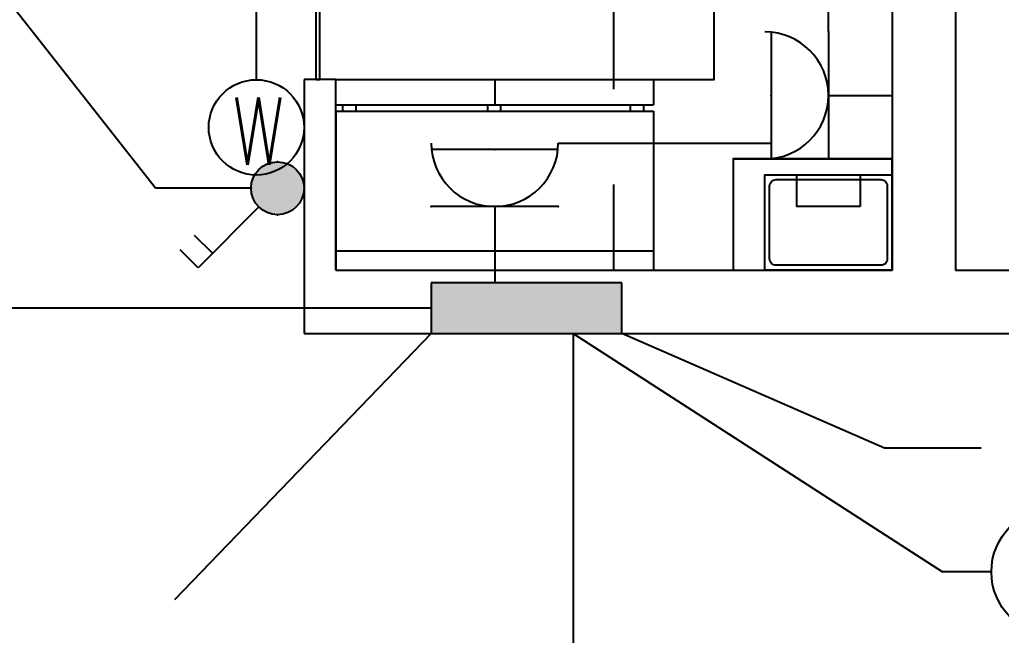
# Model space of a CAD drawing. Extents: x 4483878 to 4539156, y -49303 to -24364.
# Drawn here: x 4493943 to 4497032, y -37899 to -35961 of the extents above; entities that cross this region are included whole.
import ezdxf
from ezdxf.enums import TextEntityAlignment as Align

# ---------------------------------------------------------------- set-up
doc = ezdxf.new("R2010")
doc.units = 0
doc.header["$LTSCALE"] = 1000
doc.header["$MEASUREMENT"] = 0
for name, color, linetype in [('EQUIP-动力', 3, 'Continuous'), ('EQUIP-照明', 3, 'Continuous'), ('LAYER7', 7, 'Continuous'), ('LVTRY', 7, 'Continuous'), ('TEL_TEXT', 7, 'Continuous'), ('图层1', 7, 'Continuous'), ('图层2', 7, 'Continuous')]:
    doc.layers.add(name, color=color, linetype=linetype)
doc.styles.add('_TEL_ATTDEF', font='simplex.shx', dxfattribs={"width": 0.8, "height": 3, "bigfont": 'hztxt.shx'})
doc.styles.add('_TEL_DIM', font='SIMPLEX', dxfattribs={"width": 0.8, "height": 3.5, "bigfont": 'HZTXT'})
doc.styles.get("Standard").update_dxf_attribs({"font": 'gbenor.shx', "bigfont": 'gbcbig.shx'})

# ---------------------------------------------------------------- blocks, each defined once
blk = doc.blocks.new('$equip$00001838')
blk.add_circle((0, 0), 0.5)
at = {"color": 7, "style": '_TEL_DIM'}
blk.add_attdef('$TEXT$', text='', height=0.4, dxfattribs=at).set_placement((0, 0), align=Align.MIDDLE_CENTER)
at = {"color": 7, "style": '_TEL_DIM', "flags": 1}
blk.add_attdef('A', text='', height=0.00002, dxfattribs=at).set_placement((0, 0), align=Align.MIDDLE_CENTER)
blk = doc.blocks.new('$equip$00001963')
for p, q in [((0.1473, 0.3556), (0.625, 0.8333)), ((0.625, 0.8333), (0.7664, 0.6919)), ((0.5119, 0.7202), (0.6533, 0.5788))]:
    blk.add_line(p, q)
blk.add_circle((0, 0.2083), 0.2083)
for p in [(0, 0.4167), (-0.2083, 0.2083), (0.2083, 0.2083), (0, 0)]:
    blk.add_point(p)
for points in [[(-0.1042, 0.3888), (0.1042, 0.3888), (-0.1804, 0.3125), (0.1804, 0.3125)], [(0, 0.4167), (0, 0.4167), (-0.1042, 0.3888), (0.1042, 0.3888)], [(-0.1804, 0.3125), (0.1804, 0.3125), (-0.2083, 0.2083), (0.2083, 0.2083)], [(-0.1804, 0.1042), (0.1804, 0.1042), (-0.2083, 0.2083), (0.2083, 0.2083)], [(-0.1042, 0.0279), (0.1042, 0.0279), (-0.1804, 0.1042), (0.1804, 0.1042)], [(0, 0), (0, 0), (-0.1042, 0.0279), (0.1042, 0.0279)]]:
    blk.add_solid(points)
at = {"layer": 'TEL_TEXT', "style": '_TEL_DIM', "flags": 1}
blk.add_attdef('A', text='', height=0.00002, dxfattribs=at).set_placement((0, 0), align=Align.MIDDLE_CENTER)
blk = doc.blocks.new('$equip$00001238')
for p, q in [((0.4975, 0.95), (-0.4975, 0.95)), ((0.5, 0.5), (-0.5, 0.5)), ((0, 0.5), (0, 0))]:
    blk.add_line(p, q)
blk.add_arc((0, 1), 0.5, 180, 0)
for p in [(0, 0.95), (-0.5, 0.5), (0.5, 0.5), (0, 0)]:
    blk.add_point(p)
at = {"flags": 9}
blk.add_attdef('A', (0, 0), '', height=0.00002, dxfattribs=at)
blk = doc.blocks.new('A$C361F19FE')
at = {"layer": '图层2', "color": 3}
blk.add_circle((150, 150), 150, dxfattribs=at)
at = {"layer": 'TEL_TEXT', "style": '_TEL_DIM', "width": 0.752941}
blk.add_text('W', height=212.5, dxfattribs=at).set_placement((74.1, 31.6))
blk = doc.blocks.new('YQB08137510')
at = {"layer": 'LVTRY'}
for p, q in [((500, 600), (-500, 600)), ((-500, 600), (-500, 520)), ((0, 600), (0, 520)), ((500, 520), (500, 600)), ((500, 520), (-500, 520)), ((500, 500), (-500, 500)), ((-500, 500), (-500, 0)), ((-467.6, 520), (-467.6, 500)), ((-425.9, 520), (-425.9, 500)), ((-18.5, 520), (-18.5, 500)), ((23.2, 520), (23.2, 500)), ((437, 520), (437, 500)), ((478.7, 520), (478.7, 500)), ((500, 500), (500, 0)), ((-500, 60), (500, 60)), ((500, 0), (-500, 0))]:
    blk.add_line(p, q, dxfattribs=at)
blk = doc.blocks.new('A$Caec1dce5')
at = {"layer": 'LVTRY'}
blk.add_line((100, 300), (500, 300), dxfattribs=at)
blk.add_lwpolyline([(0, 350), (500, 350), (500, 0)], dxfattribs=at)
for points in [[(500, 350), (0, 350), (0, 0), (500, 0)], [(500, 0), (100, 0), (100, 300), (500, 300)], [(400, 200), (200, 200), (200, 300), (400, 300)]]:
    blk.add_lwpolyline(points, close=True, dxfattribs=at)
blk.add_lwpolyline([(465, 15), (135, 15, -0.414214), (115, 35), (115, 265, -0.414214), (135, 285), (465, 285, -0.414214), (485, 265), (485, 35, -0.414214)], format="xyb", close=True, dxfattribs=at)
blk = doc.blocks.new('$DorLib2D$00000131')
at = {"color": 0, "linetype": 'Continuous'}
for p, q in [((0.15, 0.125), (0.2319, 0.1973)), ((0.2319, 0.1973), (0.2319, 0.125)), ((-0.5, 0.125), (-0.5, 0)), ((0.0192, 0.125), (-0.5, 0.125)), ((0.0192, 0), (0.0192, 0.125)), ((0.35, 0.125), (0.15, 0.125)), ((-0.5, 0), (0.0192, 0)), ((-0.024, 0), (0.5, 0)), ((-0.024, -0.125), (-0.024, 0)), ((0.5, 0), (0.5, -0.125)), ((-0.35, -0.125), (-0.15, -0.125)), ((-0.2319, -0.1973), (-0.2319, -0.125)), ((-0.15, -0.125), (-0.2319, -0.1973)), ((0.5, -0.125), (-0.024, -0.125))]:
    blk.add_line(p, q, dxfattribs=at)

msp = doc.modelspace()

# ---------------------------------------------------------------- hatches: boundary and pattern name
at = {"layer": 'LAYER7'}
msp.add_hatch(color=7, dxfattribs=at).paths.add_polyline_path([(4495838.2, -36949.3), (4495838.2, -36789.3), (4495238.2, -36789.3), (4495238.2, -36949.3)])

# ---------------------------------------------------------------- linework, layer by layer
at = {"color": 7}
for p, q in [((4496688.1, -33599.3), (4496688.1, -36749.3)), ((4496888.1, -33799.3), (4496888.1, -36749.3)), ((4494938.1, -36149.3), (4494838.1, -36149.3)), ((4494838.1, -36149.3), (4494838.1, -36949.3)), ((4494938.1, -36749.3), (4494938.1, -36149.3)), ((4494938.1, -36749.3), (4496688.1, -36749.3)), ((4496888.1, -36749.3), (4497988.1, -36749.3)), ((4494838.1, -36949.3), (4496788.1, -36949.3)), ((4496788.1, -36949.3), (4497888.1, -36949.3))]:
    msp.add_line(p, q, dxfattribs=at)
msp.add_lwpolyline([(4494938.1, -36149.3), (4496128.1, -36149.3), (4496128.1, -32999.3), (4494938.1, -32999.3)], dxfattribs=at)
at = {"layer": 'LAYER7', "color": 7}
for p, q in [((4495238.2, -36789.3), (4495238.2, -36949.3)), ((4495838.2, -36789.3), (4495238.2, -36789.3)), ((4495838.2, -36949.3), (4495838.2, -36789.3)), ((4495238.2, -36949.3), (4495838.2, -36949.3))]:
    msp.add_line(p, q, dxfattribs=at)
at = {"layer": '图层1', "color": 4}
for p, q in [((4496488.1, -35999.3), (4496488.1, -32779.3)), ((4495813.1, -36179.6), (4495813.1, -34873.2)), ((4494688.1, -36150), (4494688.1, -34903.8)), ((4494370.7, -36491.8), (4493361.6, -35206.6)), ((4495638.1, -36349.3), (4496308.1, -36349.3)), ((4495813.1, -36749.3), (4495813.1, -36479.7)), ((4494671.5, -36491.8), (4494370.7, -36491.8)), ((4495438.1, -36749.3), (4495438.1, -36789.3)), ((4495238.2, -36869.3), (4491531.6, -36869.3)), ((4495238.2, -36949.3), (4494430.4, -37787.5)), ((4495685.2, -36949.3), (4496846.4, -37699.3)), ((4495685.2, -36949.3), (4495685.2, -38949.1)), ((4496664.8, -37310.3), (4495838.2, -36949.3)), ((4496968.1, -37310.3), (4496664.8, -37310.3)), ((4497000.6, -37699.3), (4496846.4, -37699.3))]:
    msp.add_line(p, q, dxfattribs=at)

# ---------------------------------------------------------------- block references
at = {"color": 7, "xscale": -2100, "yscale": -100, "zscale": 100, "rotation": 270}
msp.add_blockref('$DorLib2D$00000131', (4494888.1, -35099.3), dxfattribs=at)
at = {"color": 7, "xscale": -1}
msp.add_blockref('YQB08137510', (4495438.1, -36749.3), dxfattribs=at)
at = {"color": 7}
msp.add_blockref('A$Caec1dce5', (4496188.1, -36749.3), dxfattribs=at)
at = {"layer": 'EQUIP-动力', "color": 4, "xscale": 400, "yscale": 400, "zscale": 400, "rotation": 90}
msp.add_blockref('$equip$00001238', (4496688.1, -36199.3), dxfattribs=at)
at = {"layer": 'EQUIP-动力', "color": 4, "xscale": 400, "yscale": 400, "zscale": 400}
msp.add_blockref('$equip$00001238', (4495438.1, -36749.3), dxfattribs=at)
at = {"layer": 'EQUIP-照明', "color": 4, "xscale": 400, "yscale": 400, "zscale": 400, "rotation": 180}
msp.add_blockref('$equip$00001963', (4494754.8, -36408.4), dxfattribs=at)
at = {"layer": 'EQUIP-照明', "color": 4}
ref = msp.add_blockref('$equip$00001838', (4497200.6, -37699.3), dxfattribs=dict(at, xscale=400, yscale=400, zscale=400))
ref.add_attrib('$TEXT$', 'S', dxfattribs={"layer": '0', "color": 7, "height": 160, "style": '_TEL_ATTDEF'}).set_placement((4497200.6, -37699.3), align=Align.MIDDLE_CENTER)
at = {"layer": '图层2', "color": 4}
msp.add_blockref('A$C361F19FE', (4494538.1, -36450), dxfattribs=at)

doc.saveas('drawing.dxf')
